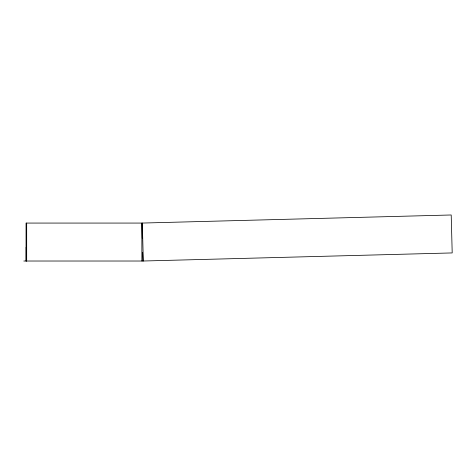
<?xml version="1.0" encoding="UTF-8"?>
<svg xmlns="http://www.w3.org/2000/svg" width="476" height="476" viewBox="0 0 476 476"><rect width="100%" height="100%" fill="white"/><g stroke="black" fill="none" stroke-linecap="round" stroke-linejoin="round"><path stroke-width="0.71" d="M23.8 261.021L142.859 261.021L452.2 252.929L451.206 214.979L141.872 223.071L26.049 223.071L26.049 261.021M26.049 247.788L26.489 247.788M142.33 223.06L143.318 261.009M142.27 238.399L141.872 223.071L141.872 261.021M142.633 252.262L142.859 261.021M26.68 223.071L26.68 261.021M26.186 247.788L26.186 261.021"/></g></svg>
